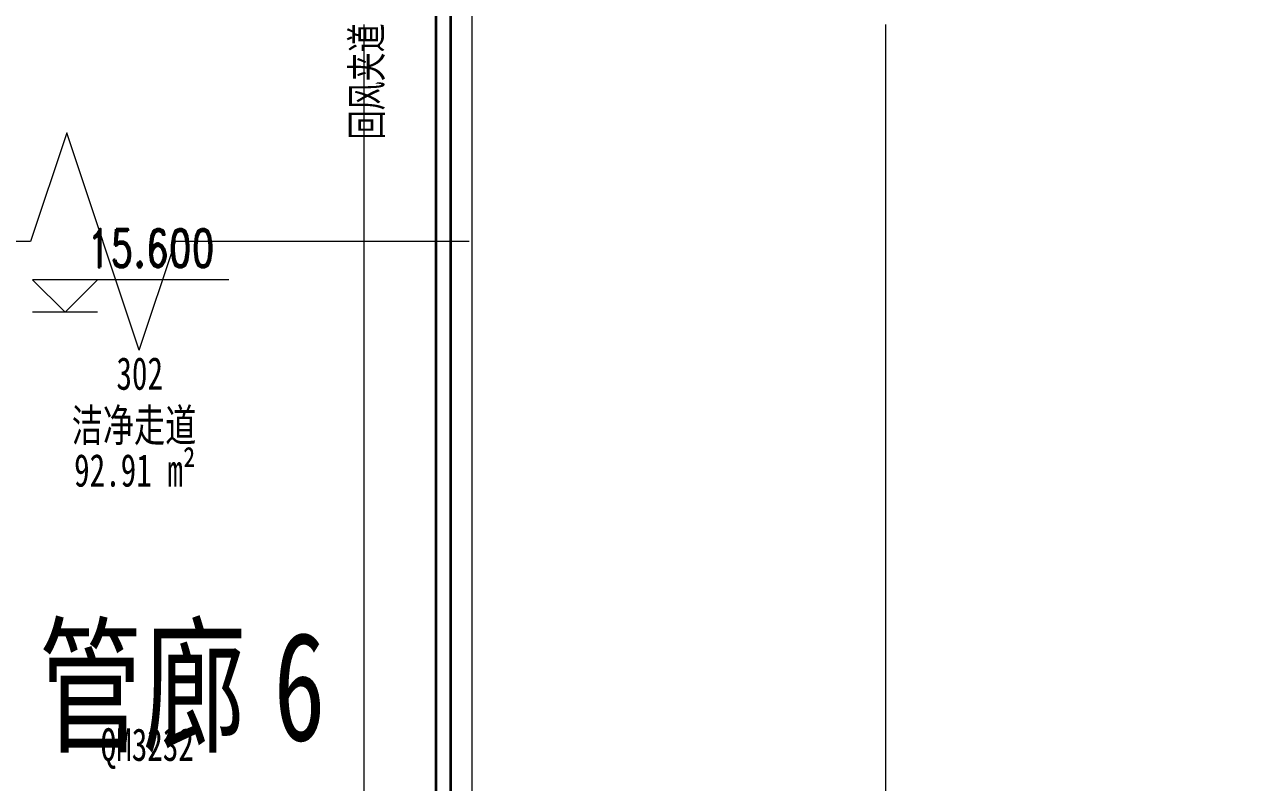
# Model space of a CAD drawing. Header units: millimetres. Extents: x -150677 to 326800, y -31706 to 192400.
# Drawn here: x 124914 to 141721, y 163933 to 174399 of the extents above; entities that cross this region are included whole.
import ezdxf

# ---------------------------------------------------------------- set-up
doc = ezdxf.new("R2010")
doc.units = ezdxf.units.MM
doc.linetypes.add('X-HLP3-AR-F3-LAY-03-001$0$轴网线', pattern=[22.04, 18.38, -1.83, 0, -1.83])
doc.layers.get('0').update_dxf_attribs({"color": 8})
doc.layers.get('Defpoints').update_dxf_attribs({"color": 8})
for name, color, linetype, lineweight in [('X-HLP3-AR-F3-LAY-03-001$0$A-ANNO-DIMS', 8, 'Continuous', 9), ('X-HLP3-AR-F3-LAY-03-001$0$A-DETL-GENF', 8, 'Continuous', 18), ('X-HLP3-AR-F3-LAY-03-001$0$G-ANNO-TEXT', 8, 'Continuous', 9), ('X-HLP3-AR-F3-LAY-03-001$0$S-GRID', 8, 'Continuous', 9), ('X-HLP3-AR-F3-LAY-03-001$0$X-HLP3-AR-PB6-LAY-03-001$0$A-AREA-IDEN', 2, 'Continuous', 18), ('X-HLP3-AR-F3-LAY-03-001$0$X-HLP3-AR-PB6-LAY-03-001$0$A-DOOR-IDEN', 31, 'Continuous', 18), ('X-HLP3-AR-F3-LAY-03-001$0$X-HLP3-AR-PB6-LAY-03-001$0$A-WALL', 113, 'Continuous', 15), ('X-HLP3-AR-F3-LAY-03-001$0$X-HLP3-AR-PB6-LAY-03-001$0$G-ANNO-DIMS', 111, 'Continuous', 15), ('X-HLP3-AR-F3-LAY-03-001$0$X-HLP3-AR-PB6-LAY-03-001$0$G-ANNO-TEXT', 231, 'Continuous', 15)]:
    doc.layers.add(name, color=color, linetype=linetype, lineweight=lineweight)
doc.styles.add('X-HLP3-AR-F3-LAY-03-001$0$MtXpl_', font='SimSun.ttf')
doc.styles.add('X-HLP3-AR-F3-LAY-03-001$0$RomanD_3', font='romand__.ttf', dxfattribs={"width": 0.65, "height": 1400})
doc.styles.add('X-HLP3-AR-F3-LAY-03-001$0$X-HLP3-AR-PB6-LAY-03-001$0$RomanD_2', font='romand__.ttf', dxfattribs={"width": 0.7, "height": 525})
doc.styles.add('X-HLP3-AR-F3-LAY-03-001$0$X-HLP3-AR-PB6-LAY-03-001$0$仿宋', font='simfang.ttf', dxfattribs={"width": 0.7, "height": 450})
doc.styles.add('X-HLP3-AR-F3-LAY-03-001$0$X-HLP3-AR-PB6-LAY-03-001$0$宋体', font='SimSun.ttf', dxfattribs={"width": 0.7, "height": 450})
doc.styles.add('X-HLP3-AR-F3-LAY-03-001$0$仿宋_1', font='simfang.ttf', dxfattribs={"width": 0.7, "height": 1500})
doc.dimstyles.new('X-HLP3-AR-F3-LAY-03-001$0$第一_二道尺寸线', dxfattribs={"dimscale": 304.8, "dimtxt": 1405.004626, "dimasz": 1.64042, "dimexe": 4.10105, "dimexo": 0.0625, "dimgap": 0, "dimtad": 1, "dimdec": 0, "dimzin": 0, "dimdsep": 46, "dimtxsty": 'X-HLP3-AR-F3-LAY-03-001$0$RomanD_3', "dimblk1": 'X-HLP3-AR-F3-LAY-03-001$0$_Oblique', "dimblk2": 'X-HLP3-AR-F3-LAY-03-001$0$_Oblique', "dimsah": 1, "dimcen": 0.09, "dimazin": 0, "dimtfac": 1, "dimtdec": 4, "dimtix": 1, "dimtmove": 0, "dimatfit": 3, "dimfxl": 8.2021, "dimfxlon": 1, "dimtvp": 1, "dimtolj": 1, "dimtzin": 0, "dimlwd": 18, "dimlwe": 18, "dimarcsym": 2})

# ---------------------------------------------------------------- blocks, each defined once
blk = doc.blocks.new('X-HLP3-AR-F3-LAY-03-001$0$剖切号 - 剖切号-930164-LAY-3F-1_500-A')
at = {"layer": 'X-HLP3-AR-F3-LAY-03-001$0$A-DETL-GENF', "color": 91, "lineweight": 5, "true_color": 0x77ff77}
for p, q in [((0, 5050), (0, 1000)), ((1500, 500), (0, 1000)), ((1500, 500), (-1500, -500)), ((-1500, -500), (0, -1000)), ((0, -1000), (0, -5050))]:
    blk.add_line(p, q, dxfattribs=at)
blk = doc.blocks.new('X-HLP3-AR-F3-LAY-03-001$0$X-AR-F3-00-W-003_HLP2_rvt-1-LAY-3F-1_500-A')
at = {"color": 91, "lineweight": 5, "true_color": 0x77ff77, "rotation": 269.9999999999998}
blk.add_blockref('X-HLP3-AR-F3-LAY-03-001$0$剖切号 - 剖切号-930164-LAY-3F-1_500-A', (126000, 171400), dxfattribs=at)
at = {"layer": 'X-HLP3-AR-F3-LAY-03-001$0$G-ANNO-TEXT', "color": 8, "lineweight": 15, "true_color": 0x777777, "char_height": 1500, "attachment_point": 1, "style": 'X-HLP3-AR-F3-LAY-03-001$0$仿宋_1'}
for s, insert, width in [('管廊', (125112, 166014), 3928.27), ('\\f仿宋|b0|i0|c134|p49|;\\W.7;6', (128353, 166014), 982.07)]:
    blk.add_mtext(s, dxfattribs=dict(at, insert=insert, width=width))
blk = doc.blocks.new('X-HLP3-AR-F3-LAY-03-001$0$_Oblique')
at = {"color": 0, "linetype": 'ByBlock', "lineweight": -2}
blk.add_line((-0.5, -0.5), (0.5, 0.5), dxfattribs=at)
blk = doc.blocks.new('*D932')
at = {"layer": 'Defpoints', "color": 0, "transparency": 16777216}
for p in [(293100, 180900), (-300, 178400), (293100, 178400), (201600, -17706.224274), (208800, -17706.224274), (208800, -20206.224274)]:
    blk.add_point(p, dxfattribs=at)
at = {"layer": 'X-HLP3-AR-F3-LAY-03-001$0$A-ANNO-DIMS', "color": 0, "lineweight": 18, "transparency": 16777216}
for p, q in [((-300, 178419.05), (-300, 182150)), ((293100, 178419.05), (293100, 182150)), ((-300, 180900), (293100, 180900)), ((201600, -17725.274274), (201600, -21456.224274)), ((208800, -17725.274274), (208800, -21456.224274)), ((201600, -20206.224274), (208800, -20206.224274))]:
    blk.add_line(p, q, dxfattribs=at)
at = {"layer": 'X-HLP3-AR-F3-LAY-03-001$0$A-ANNO-DIMS', "color": 0, "lineweight": 18, "transparency": 16777216, "xscale": 500.0000000000001, "yscale": 500.0000000000001, "zscale": 500.0000000000001, "rotation": 180}
for p in [(-300, 180900), (201600, -20206.224274)]:
    blk.add_blockref('X-HLP3-AR-F3-LAY-03-001$0$_Oblique', p, dxfattribs=at)
at = {"layer": 'X-HLP3-AR-F3-LAY-03-001$0$A-ANNO-DIMS', "color": 0, "lineweight": 18, "transparency": 16777216, "xscale": 500.0000000000001, "yscale": 500.0000000000001, "zscale": 500.0000000000001}
for p in [(293100, 180900), (208800, -20206.224274)]:
    blk.add_blockref('X-HLP3-AR-F3-LAY-03-001$0$_Oblique', p, dxfattribs=at)
at = {"layer": 'X-HLP3-AR-F3-LAY-03-001$0$A-ANNO-DIMS', "color": 0, "lineweight": 18, "transparency": 16777216, "char_height": 1400, "attachment_point": 5, "style": 'X-HLP3-AR-F3-LAY-03-001$0$RomanD_3'}
for s, insert, width in [('\\A1;293400', (146400, 181600), 5836.1730636), ('\\A1;7200', (205200, -19506.224274), 3890.7820424)]:
    blk.add_mtext(s, dxfattribs=dict(at, insert=insert, width=width))

msp = doc.modelspace()

# ---------------------------------------------------------------- linework, layer by layer
at = {"layer": 'X-HLP3-AR-F3-LAY-03-001$0$S-GRID', "linetype": 'X-HLP3-AR-F3-LAY-03-001$0$轴网线'}
for p, q in [((129600, -17706.2), (129600, 174400)), ((136800, -17706.2), (136800, 174400))]:
    msp.add_line(p, q, dxfattribs=at)
at = {"layer": 'X-HLP3-AR-F3-LAY-03-001$0$X-HLP3-AR-PB6-LAY-03-001$0$A-WALL', "color": 8, "lineweight": 35}
for p, q in [((130792, 184600), (130792, 158600)), ((130592, 184400), (130592, 158800))]:
    msp.add_line(p, q, dxfattribs=at)
at = {"layer": 'X-HLP3-AR-F3-LAY-03-001$0$X-HLP3-AR-PB6-LAY-03-001$0$A-WALL', "color": 8}
msp.add_line((131092, 158800), (131092, 184400), dxfattribs=at)
at = {"layer": 'X-HLP3-AR-F3-LAY-03-001$0$X-HLP3-AR-PB6-LAY-03-001$0$G-ANNO-DIMS', "color": 8, "lineweight": 18}
for p, q in [((127735.7, 170873.3), (125028.3, 170873.3)), ((125476.3, 170425.3), (125028.3, 170873.3)), ((125476.3, 170425.3), (125924.4, 170873.3)), ((125924.4, 170425.3), (125028.3, 170425.3))]:
    msp.add_line(p, q, dxfattribs=at)

# ---------------------------------------------------------------- block references
at = {"lineweight": 5}
msp.add_blockref('X-HLP3-AR-F3-LAY-03-001$0$X-AR-F3-00-W-003_HLP2_rvt-1-LAY-3F-1_500-A', (0, 0), dxfattribs=at)

# ---------------------------------------------------------------- texts
at = {"layer": 'X-HLP3-AR-F3-LAY-03-001$0$X-HLP3-AR-PB6-LAY-03-001$0$A-AREA-IDEN', "color": 8, "width": 0.7}
for s, style, p in [('302', 'X-HLP3-AR-F3-LAY-03-001$0$X-HLP3-AR-PB6-LAY-03-001$0$宋体', (126184, 169355.8)), ('洁净走道', 'X-HLP3-AR-F3-LAY-03-001$0$MtXpl_', (125567.3, 168640.6)), ('92.91 m²', 'X-HLP3-AR-F3-LAY-03-001$0$X-HLP3-AR-PB6-LAY-03-001$0$宋体', (125600.4, 168019.1))]:
    msp.add_text(s, height=450, dxfattribs=dict(at, style=style)).set_placement(p)
at = {"layer": 'X-HLP3-AR-F3-LAY-03-001$0$X-HLP3-AR-PB6-LAY-03-001$0$A-DOOR-IDEN', "color": 8, "style": 'X-HLP3-AR-F3-LAY-03-001$0$X-HLP3-AR-PB6-LAY-03-001$0$仿宋', "width": 0.7}
msp.add_text('QM3232', height=450, rotation=360, dxfattribs=at).set_placement((125967, 164233.3))
at = {"layer": 'X-HLP3-AR-F3-LAY-03-001$0$X-HLP3-AR-PB6-LAY-03-001$0$G-ANNO-DIMS', "color": 8, "style": 'X-HLP3-AR-F3-LAY-03-001$0$X-HLP3-AR-PB6-LAY-03-001$0$RomanD_2', "width": 0.7}
msp.add_text('15.600', height=525, dxfattribs=at).set_placement((125788.2, 171047.5))
at = {"layer": 'X-HLP3-AR-F3-LAY-03-001$0$X-HLP3-AR-PB6-LAY-03-001$0$G-ANNO-TEXT', "color": 8, "style": 'X-HLP3-AR-F3-LAY-03-001$0$MtXpl_', "width": 0.7}
msp.add_text('回风夹道', height=420, rotation=90, dxfattribs=at).set_placement((129844.8, 172809.6))

# ---------------------------------------------------------------- dimensions: what is measured, and where the dimension line sits
at = {"layer": 'X-HLP3-AR-F3-LAY-03-001$0$A-ANNO-DIMS', "lineweight": 18}
dim = msp.add_linear_dim(base=(293100, 180900), p1=(-300, 178400), p2=(293100, 178400), dimstyle='X-HLP3-AR-F3-LAY-03-001$0$第一_二道尺寸线', override={"dimpost": '<>', "dimfxl": 293400}, dxfattribs=at)
dim.commit()
dim.dimension.update_dxf_attribs({"geometry": '*D932', "text_midpoint": (146400, 181600)})

doc.saveas('drawing.dxf')
